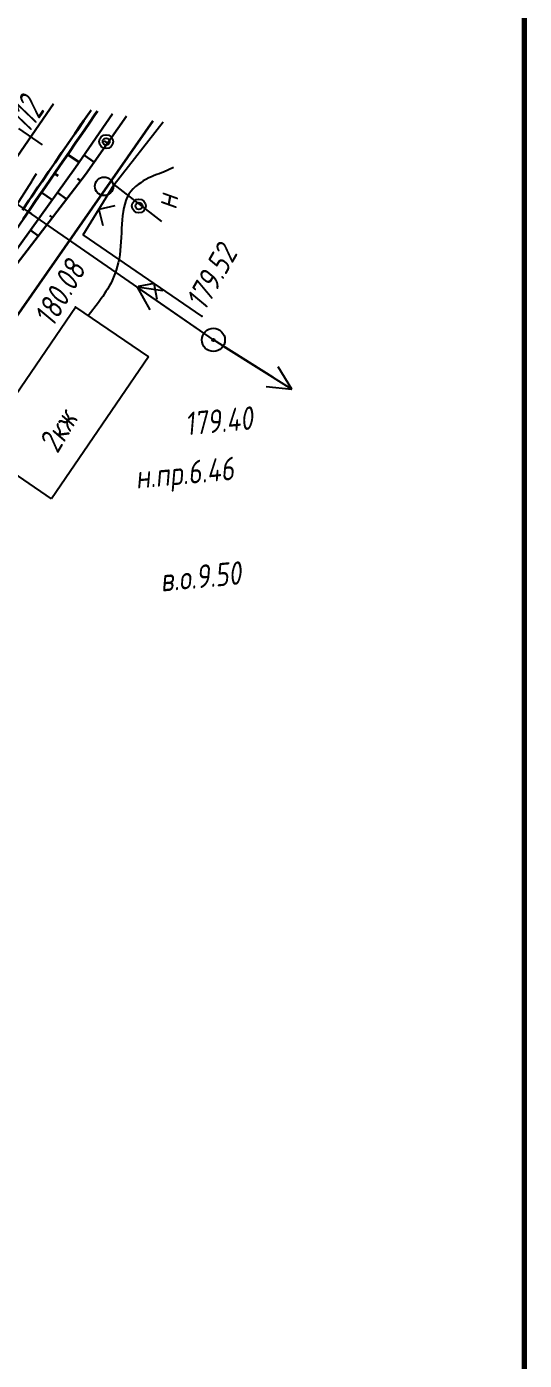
# Paper-space layout 'Лист3' of a CAD drawing. Header units: millimetres. Extents: x -693 to 409, y -3 to 286.
# Drawn here: x 366.4 to 409.4, y 100.8 to 216 of the extents above; entities that cross this region are included whole.
import ezdxf

# ---------------------------------------------------------------- set-up
doc = ezdxf.new("R2010")
doc.units = ezdxf.units.MM
doc.linetypes.add('CONTI', pattern=[0])
for name, color, linetype, lineweight in [('10', 1, 'Continuous', 35), ('КОПИЯ_ОСЬ_13_ОТКОСЫ', 7, 'Continuous', 30), ('КОПИЯ_ОСЬ_ГРАНИЦЫ_ПОЛОС', 7, 'Continuous', 30), ('ОСЬ_ВЕРХ_ПОКРЫТИЯ_ГРАНИЦЫ_ПОЛОС', 7, 'Continuous', 30), ('ОСЬ_ВЕРХ_ПОКРЫТИЯ_ОСЬ', 1, 'Continuous', 30), ('Ось_примыкания', 1, 'Continuous', 35)]:
    doc.layers.add(name, color=color, linetype=linetype, lineweight=lineweight)
for name, color, linetype in [('_Оформление', 7, 'Continuous'), ('GOR_BDEFAULT', 212, 'CONTI'), ('NAD_MDEFAULT', 7, 'CONTI'), ('PI_OTDEFAULT', 172, 'CONTI'), ('PI_TTDEFAULT', 5, 'CONTI'), ('SIT_LDEFAULT', 7, 'CONTI'), ('USLZNDEFAULT', 7, 'CONTI'), ('КОПИЯ_ОСЬ_ТАНГЕНСЫ', 1, 'Continuous'), ('ОСЬ_ВЕРХ_ПОКРЫТИЯ_ПИКЕТЫ', 1, 'Continuous')]:
    doc.layers.add(name, color=color, linetype=linetype)
doc.styles.add('eskd', font='isocpeur.ttf', dxfattribs={"width": 1.2, "height": 2})
doc.styles.get("Standard").update_dxf_attribs({"font": 'isocpeui.ttf'})

# ---------------------------------------------------------------- blocks, each defined once
blk = doc.blocks.new('BL_26')
at = {"color": 0}
for radius in [1, 0.1]:
    blk.add_circle((0, 0), radius, dxfattribs=at)

psp = doc.layouts.new('Лист3')

# ---------------------------------------------------------------- linework, layer by layer
at = {"layer": '10'}
psp.add_lwpolyline([(-201.84, 226.09), (-119.35, 211.27), (-58.93, 198.35), (-31.8, 194.53), (-35.74, 185.58), (-30.26, 184.27), (18.47, 176.69), (64.3, 176.26), (69.15, 185.87), (125.99, 184.91), (149.14, 180.8), (153.33, 179.61), (212.38, 159.1), (249.88, 143.09), (249.88, 143.09), (249.88, 143.09), (249.88, 143.09), (292.36, 122.16), (291.97, 119.34), (310.11, 111.49), (377.34, 207.88)], dxfattribs=at)
at = {"layer": '_Оформление', "lineweight": 70, "ltscale": 200}
psp.add_lwpolyline([(409.41, 286.44), (-693.39, 286.44), (-693.39, 0.56), (409.41, 0.56)], close=True, dxfattribs=at)
at = {"layer": 'GOR_BDEFAULT', "color": 212, "elevation": 180, "flags": 128}
psp.add_lwpolyline([(379.09, 203.85), (378.23, 203.43), (378.06, 203.37), (377.86, 203.3), (377.66, 203.23), (377.43, 203.15), (377.2, 203.04), (376.97, 202.94), (376.72, 202.82), (376.49, 202.69), (376.26, 202.53), (376.03, 202.37), (375.8, 202.2), (375.61, 201.99), (375.42, 201.78), (375.24, 201.53), (375.1, 201.27), (374.98, 200.99), (374.88, 200.69), (374.8, 200.37), (374.74, 200.03), (374.69, 199.68), (374.65, 199.32), (374.63, 198.95), (374.6, 198.57), (374.59, 198.19), (374.57, 197.81), (374.56, 197.43), (374.53, 197.05), (374.5, 196.68), (374.46, 196.31), (374.4, 195.95), (374.33, 195.61), (374.24, 195.28), (374.15, 194.97), (374.03, 194.67), (373.92, 194.37), (373.79, 194.09), (373.67, 193.83), (373.53, 193.58), (373.39, 193.34), (373.26, 193.12), (373.12, 192.9), (372.99, 192.71), (372.86, 192.52), (372.74, 192.34), (372.63, 192.19), (371.72, 191.04)], dxfattribs=at)
at = {"layer": 'PI_TTDEFAULT', "color": 5}
for p in [(370.63, 191.78, 180.08), (381.55, 191.01, 179.53), (382.54, 188.95, 179.4)]:
    psp.add_point(p, dxfattribs=at)
at = {"layer": 'SIT_LDEFAULT', "color": 7}
for p, q in [((373.98, 202.37), (378.19, 207.8)), ((382.54, 188.95), (359.18, 205.11)), ((366.88, 202.71), (367.27, 203.32)), ((365.31, 200.22), (366.89, 202.7)), ((371.3, 198.02), (373.98, 202.37)), ((378.1, 199.18), (373.98, 202.37)), ((374.03, 200.54), (372.65, 200.21)), ((372.65, 200.21), (372.98, 198.84)), ((381.55, 191.01), (371.3, 198.02)), ((377.42, 193.83), (376.04, 193.57)), ((377.69, 192.45), (377.42, 193.83)), ((381.71, 189.52), (375.95, 193.51)), ((375.95, 193.51), (377.04, 191.54)), ((378.17, 193.19), (375.95, 193.51)), ((362.26, 179.52), (370.63, 191.78)), ((370.63, 191.78), (376.93, 187.48)), ((387.67, 185.73), (382.54, 188.95)), ((383.38, 188.42), (389.31, 184.69)), ((376.93, 187.48), (368.56, 175.22)), ((389.31, 184.69), (388.15, 186.61)), ((387.09, 184.91), (389.31, 184.69)), ((368.56, 175.22), (362.26, 179.52))]:
    psp.add_line(p, q, dxfattribs=at)
for centre, radius in [((373.28, 206.08), 0.6), ((373.28, 206.08), 0.3), ((373.1, 202.22), 0.8), ((376.11, 200.52), 0.6), ((376.11, 200.52), 0.3)]:
    psp.add_circle(centre, radius, dxfattribs=at)
at = {"layer": 'КОПИЯ_ОСЬ_13_ОТКОСЫ'}
for points in [[(352.33, 179.35), (372.52, 208.71)], [(358.93, 187.61), (370.62, 203.84), (373.82, 208.49)], [(358.93, 187.61), (370.62, 203.84), (373.82, 208.49)], [(359.29, 187.36), (371.48, 203.25), (375.04, 208.28)], [(373.39, 205.94), (373.1, 206.14)], [(369.95, 204.98), (370.94, 204.3)], [(372.23, 204.31), (371.37, 204.92)], [(368.82, 203.33), (369.13, 203.12)], [(371.06, 202.69), (370.8, 202.89)], [(367.68, 201.68), (368.61, 201.04)], [(369.84, 201.1), (369.08, 201.69)], [(366.55, 200.03), (366.84, 199.84)], [(368.62, 199.52), (368.4, 199.69)], [(367.4, 197.93), (366.74, 198.44)]]:
    psp.add_lwpolyline(points, dxfattribs=at)
at = {"layer": 'КОПИЯ_ОСЬ_ГРАНИЦЫ_ПОЛОС'}
psp.add_lwpolyline([(366.04, 200.17), (366.6, 200.99), (367.17, 201.82), (367.74, 202.64), (368.3, 203.46), (368.87, 204.29), (369.43, 205.11), (370, 205.93), (370.57, 206.76), (371.13, 207.58), (371.7, 208.4), (371.98, 208.8)], dxfattribs=at)
at = {"layer": 'КОПИЯ_ОСЬ_ТАНГЕНСЫ'}
psp.add_line((341.83, 170.25), (368.72, 209.36), dxfattribs=at)
at = {"layer": 'ОСЬ_ВЕРХ_ПОКРЫТИЯ_ГРАНИЦЫ_ПОЛОС'}
for points in [[(366.11, 199.39), (366.68, 200.21), (367.24, 201.04), (367.81, 201.86), (368.37, 202.68), (368.94, 203.5), (369.5, 204.33), (370.07, 205.15), (370.63, 205.97), (371.2, 206.79), (371.77, 207.62), (372.33, 208.44), (372.52, 208.71)], [(371.98, 208.8), (371.92, 208.72), (371.35, 207.9), (370.79, 207.08), (370.22, 206.26), (369.66, 205.43), (369.09, 204.61), (368.53, 203.79), (367.96, 202.96), (367.39, 202.14), (366.83, 201.32), (366.26, 200.5)]]:
    psp.add_lwpolyline(points, dxfattribs=at)
at = {"layer": 'ОСЬ_ВЕРХ_ПОКРЫТИЯ_ОСЬ'}
psp.add_lwpolyline([(351.03, 183.64), (368.72, 209.36)], dxfattribs=at)
at = {"layer": 'ОСЬ_ВЕРХ_ПОКРЫТИЯ_ПИКЕТЫ'}
psp.add_line((367.78, 205.79), (365.72, 207.21), dxfattribs=at)
psp.add_line((367.78, 205.79), (365.72, 207.21), dxfattribs=at)
at = {"layer": 'Ось_примыкания', "linetype": 'Continuous'}
for points in [[(366.11, 199.39), (366.68, 200.21), (367.24, 201.04), (367.81, 201.86), (368.37, 202.68), (368.94, 203.5), (369.5, 204.33), (370.07, 205.15), (370.63, 205.97), (371.2, 206.79), (371.77, 207.62), (372.33, 208.44), (372.52, 208.71)], [(372.52, 208.71), (372.33, 208.44), (371.77, 207.62), (371.2, 206.79), (370.63, 205.97), (370.07, 205.15), (369.5, 204.33), (368.94, 203.5), (368.37, 202.68), (367.81, 201.86), (367.24, 201.04), (366.68, 200.21), (366.11, 199.39)]]:
    psp.add_lwpolyline(points, dxfattribs=at)

# ---------------------------------------------------------------- block references
at = {"layer": 'USLZNDEFAULT', "color": 7, "rotation": 42.24411503969376}
psp.add_blockref('BL_26', (382.54, 188.95), dxfattribs=at)

# ---------------------------------------------------------------- texts
at = {"layer": 'NAD_MDEFAULT', "color": 7, "style": 'eskd', "oblique": 10, "width": 0.8}
for s, rotation, p in [('н', 80.2441, (379.33, 200.16)), ('2кж', 59.4092, (369.07, 179.05)), ('н.пр.6.46', 5.2441, (375.89, 176.09)), ('в.о.9.50', 5.2441, (378.04, 167.2))]:
    psp.add_text(s, height=2, rotation=rotation, dxfattribs=at).set_placement(p)
at = {"layer": 'PI_OTDEFAULT', "color": 172, "style": 'eskd', "oblique": 10, "width": 0.8}
for s, rotation, p in [('179.52', 60.2441, (381.8, 191.36)), ('180.08', 60.2441, (368.68, 189.96)), ('179.40', 5.2441, (380.17, 180.69))]:
    psp.add_text(s, height=2, rotation=rotation, dxfattribs=at).set_placement(p)
at = {"layer": 'ОСЬ_ВЕРХ_ПОКРЫТИЯ_ПИКЕТЫ', "width": 0.6}
psp.add_text('112', height=2.5, rotation=55.4921, dxfattribs=at).set_placement((366.59, 206.72))

doc.saveas('drawing.dxf')
